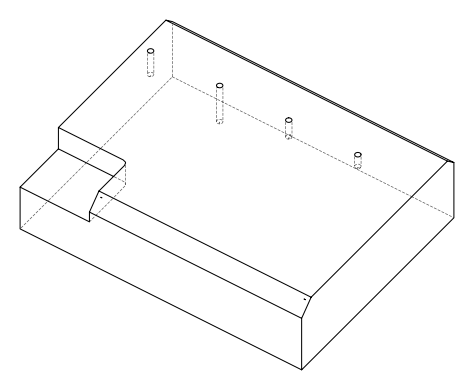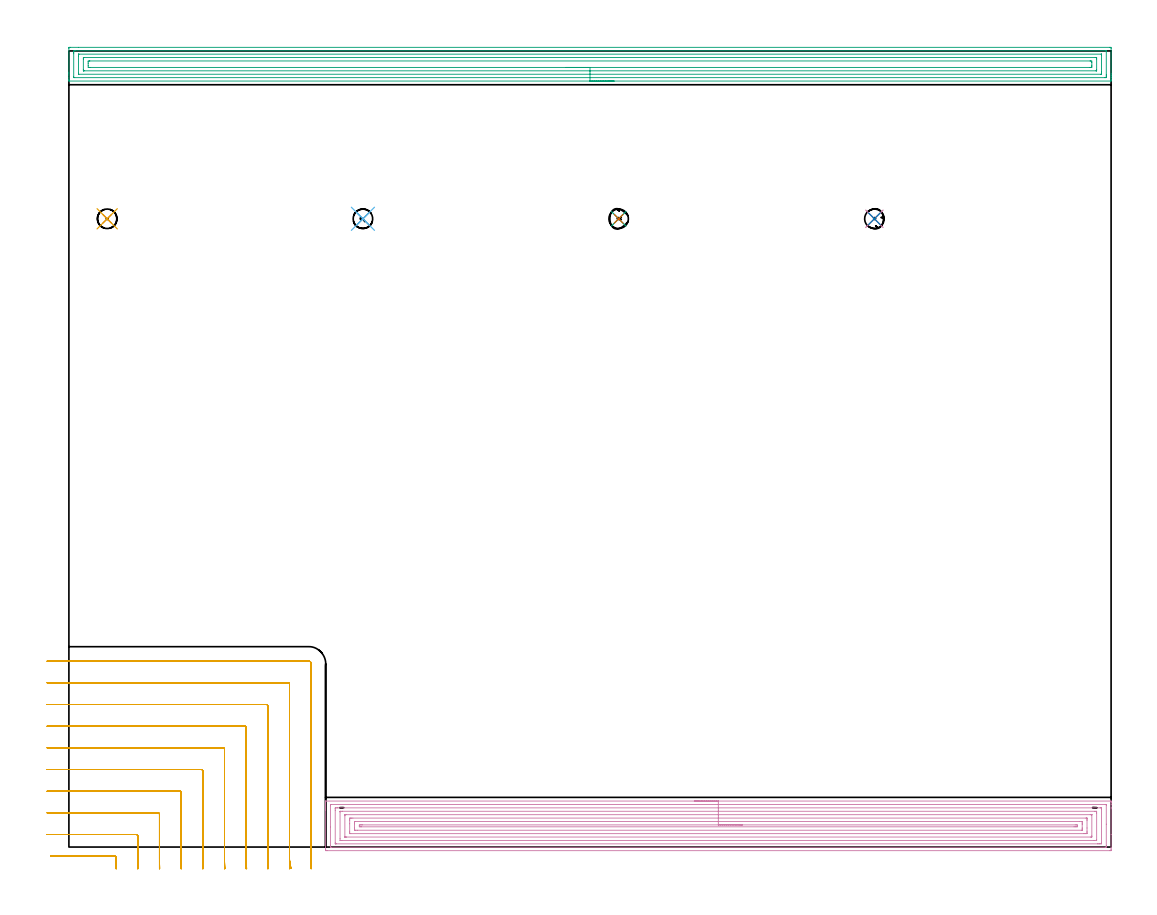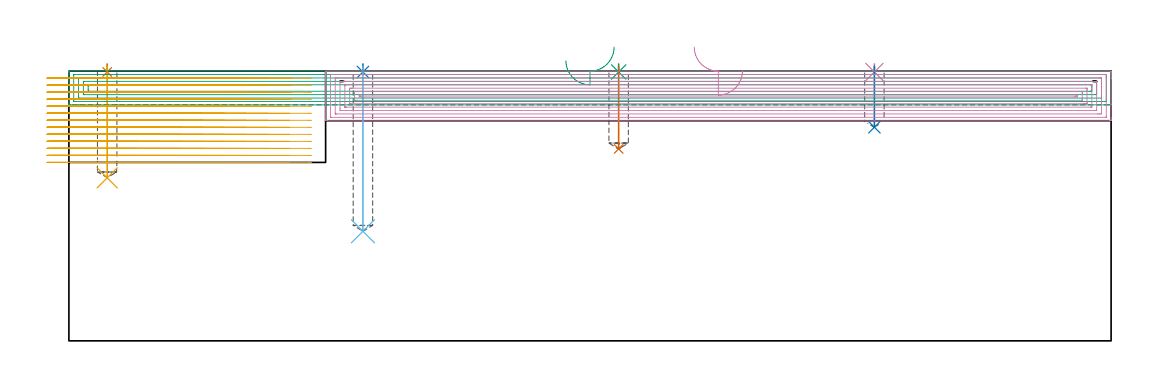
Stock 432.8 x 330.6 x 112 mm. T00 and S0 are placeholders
(PLAN: 11 operations, 3 tool changes, 72.7 min)
(1 SPOT_DRILL | STEP1POCKET | NXT0321_9005460120000 | 0.03 min | 1 mm3)
(2 SPOT_DRILL_1 | STEP1POCKET_1 | NXT0321_9005460120000 | 0.03 min | 0 mm3)
(3 SPOT_DRILL_2 | STEP1POCKET_2 | NXT0321_9005460120000 | 0.03 min | 0 mm3)
(4 SPOT_DRILL_3 | STEP1POCKET_3 | NXT0321_9005460120000 | 0.03 min | 0 mm3)
(5 DRILL_BLIND_HOLE_INTO_CENTER | STEP1POCKET | UGT0301_476 | 0.19 min | 2183 mm3)
(6 DRILL_BLIND_HOLE_INTO_CENTER_1 | STEP1POCKET_1 | UGT0301_476 | 0.28 min | 3315 mm3)
(7 DRILL_BLIND_HOLE_INTO_CENTER_2 | STEP1POCKET_2 | UGT0301_476 | 0.14 min | 1569 mm3)
(8 DRILL_BLIND_HOLE_INTO_CENTER_3 | STEP1POCKET_3 | UGT0301_476 | 0.1 min | 1107 mm3)
(9 AREA_MILL | FG_CHAMFER_SURFACE | UGT0205_001 | 17.62 min | 42399 mm3)
(10 AREA_MILL_1 | FG_CHAMFER_SURFACE_1 | UGT0205_001 | 21.13 min | 70905 mm3)
(11 MILL_CORNER_NOTCH_RECTANGULAR | CORNER_NOTCH_RECTANGULAR | NXT0201_011 | Follow Part, ap 3, ae 75% | 33.18 min | 334091 mm3)
(TOOL NXT0321_9005460120000 | NC Spot Drill, 142deg, 12mm, Carbide, Uncoated | D12 PA142 FL30 Z2)
(TOOL UGT0301_476 | Carbide Drill 8.1 mm | D8.1 PA118 FL75 Z2)
(TOOL UGT0205_001 | Chamfer Mill 20 x 3 x 45 deg. | D20 FL50 Z2)
(TOOL NXT0201_011 | ENDMILL 12mm [2P460-1200-NA 1630] | D12 FL38 Z6)
(OP 1 SPOT_DRILL)
G17 G21 G94 G90
T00 M6
G54
G17 G0 G90 X15.9 Y260.9 S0 M3
G43 Z122. H0
G94 G81 G98 Z111.651 F250. R115.
G80
M5
M2
(OP 2 SPOT_DRILL_1)
G17 G21 G94 G90
T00 M6
G54
G17 G0 G90 X122.1 Y260.9 S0 M3
G43 Z122. H0
G94 G81 G98 Z111.651 F250. R115.
G80
M5
M2
(OP 3 SPOT_DRILL_2)
G17 G21 G94 G90
T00 M6
G54
G17 G0 G90 X228.3 Y260.9 S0 M3
G43 Z122. H0
G94 G81 G98 Z111.651 F250. R115.
G80
M5
M2
(OP 4 SPOT_DRILL_3)
G17 G21 G94 G90
T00 M6
G54
G17 G0 G90 X334.5 Y260.9 S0 M3
G43 Z122. H0
G94 G81 G98 Z111.651 F250. R115.
G80
M5
M2
(OP 5 DRILL_BLIND_HOLE_INTO_CENTER)
G17 G21 G94 G90
T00 M6
G54
G17 G0 G90 X15.9 Y260.9 S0 M3
G43 Z122. H0
G94 G81 G98 Z67.7 F250. R114.
G80
M5
M2
(OP 6 DRILL_BLIND_HOLE_INTO_CENTER_1)
G17 G21 G94 G90
T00 M6
G54
G17 G0 G90 X122.1 Y260.9 S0 M3
G43 Z122. H0
G94 G81 G98 Z45.5 F250. R114.
G80
M5
M2
(OP 7 DRILL_BLIND_HOLE_INTO_CENTER_2)
G17 G21 G94 G90
T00 M6
G54
G17 G0 G90 X228.3 Y260.9 S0 M3
G43 Z122. H0
G94 G81 G98 Z79.7 F250. R114.
G80
M5
M2
(OP 8 DRILL_BLIND_HOLE_INTO_CENTER_3)
G17 G21 G94 G90
T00 M6
G54
G17 G0 G90 X334.5 Y260.9 S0 M3
G43 Z122. H0
G94 G81 G98 Z88.7 F250. R114.
G80
M5
M2
(OP 9 AREA_MILL)
G17 G21 G94 G90
T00 M6
G54
G17 G0 G90 X226.4 Y318.1 S1061 M3
G43 Z122. H0
G94 G1 X226.362 Z121.128 F250.
X226.248 Z120.263
X226.059 Z119.412
X225.797 Z118.58
X225.463 Z117.774
X225.06 Z117.
X224.592 Z116.264
X224.06 Z115.572
X223.471 Z114.929
X222.828 Z114.339
X222.136 Z113.808
X221.4 Z113.34
X220.626 Z112.937
X219.82 Z112.603
X218.988 Z112.341
X218.136 Z112.152
X217.272 Z112.038
X216.4 Z112.
X0.173
X0.01 Y318.102 Z111.988
X0.002 Y318.257 Z111.835
X0. Y318.419 Z111.681
Y318.708 Z111.392
Y319.389 Z110.705
Y320.609 Z109.488
Y321.147 Z108.948
Y321.756 Z108.339
Y331.689 Z98.408
X0.002 Y331.96 Z98.137
X0.01 Y332.092 Z98.006
X0.143 Y332.099 Z97.999
X0.62 Y332.1 Z98.
X3.988
X432.18 Y332.099 Z98.001
X432.594 Y332.096 Z98.002
X432.79 Y332.092 Z98.005
X432.8 Y331.689 Z98.408
Y321.147 Z108.948
Y320.609 Z109.488
Y320.268 Z109.828
Y319.73 Z110.366
Y319.389 Z110.705
Y318.708 Z111.392
Y318.419 Z111.681
X432.798 Y318.257 Z111.835
X432.79 Y318.102 Z111.988
X432.627 Y318.1 Z112.
X216.4
Y319.514 Z110.586
X2.407 Y319.515 Z110.585
X2.278 Y319.516 Z110.584
X2.048 Y319.521 Z110.579
X2.009 Y319.531 Z110.569
X2.005 Y319.561 Z110.539
X2.002 Y319.593 Z110.507
X2. Y319.79 Z110.311
Y329.454 Z100.646
X2.003 Y329.932 Z100.168
X2.009 Y330.323 Z99.777
X2.033 Y330.679 Z99.421
X2.407 Y330.684 Z99.416
X2.535 Y330.685 Z99.415
X430.393
X430.522 Y330.684 Z99.416
X430.752 Y330.679 Z99.421
X430.791 Y330.669 Z99.431
X430.795 Y330.639 Z99.461
X430.798 Y330.607 Z99.493
X430.8 Y330.411 Z99.689
Y320.746 Z109.354
X430.797 Y320.268 Z109.832
X430.791 Y319.877 Z110.223
X430.767 Y319.521 Z110.579
X430.393 Y319.516 Z110.584
X430.265 Y319.515 Z110.585
X216.4 Y319.514 Z110.586
Y320.928 Z109.172
X4.12 Y320.929 Z109.171
X4.061 Y320.931 Z109.169
X4.023 Y320.934 Z109.166
X4.01 Y320.936 Z109.164
X4.008 Y320.956 Z109.144
X4.003 Y321.147 Z108.953
X4. Y321.337 Z108.763
Y328.366 Z101.734
X4.002 Y329.053 Z101.047
X4.005 Y329.24 Z100.86
X4.01 Y329.265 Z100.835
X4.029 Y329.267 Z100.833
X4.083 Y329.269 Z100.831
X4.194 Y329.271 Z100.829
X428.68
X428.739 Y329.269 Z100.831
X428.777 Y329.266 Z100.834
X428.79 Y329.264 Z100.836
X428.792 Y329.244 Z100.856
X428.797 Y329.053 Z101.047
X428.8 Y328.863 Z101.237
Y321.834 Z108.266
X428.798 Y321.147 Z108.953
X428.795 Y320.961 Z109.139
X428.79 Y320.935 Z109.165
X428.771 Y320.933 Z109.167
X428.717 Y320.931 Z109.169
X428.606 Y320.929 Z109.171
X216.4 Y320.928 Z109.172
Y322.343 Z107.757
X6.552
X6.14 Y322.344 Z107.756
X6.06 Y322.345 Z107.755
X6.024 Y322.348 Z107.752
X6.01 Y322.351 Z107.749
X6.008 Y322.372 Z107.728
X6.004 Y322.474 Z107.626
X6. Y322.885 Z107.215
Y327.296 Z102.804
X6.006 Y327.726 Z102.374
X6.01 Y327.833 Z102.267
X6.014 Y327.851 Z102.249
X6.045 Y327.853 Z102.247
X6.114 Y327.855 Z102.245
X6.305 Y327.857 Z102.243
X426.248
X426.66 Y327.856 Z102.244
X426.74 Y327.855 Z102.245
X426.776 Y327.852 Z102.248
X426.79 Y327.849 Z102.251
X426.792 Y327.828 Z102.272
X426.796 Y327.726 Z102.374
X426.8 Y327.315 Z102.785
Y322.904 Z107.196
X426.794 Y322.474 Z107.626
X426.79 Y322.367 Z107.733
X426.786 Y322.349 Z107.751
X426.755 Y322.347 Z107.753
X426.686 Y322.345 Z107.755
X426.495 Y322.343 Z107.757
X216.4
Y323.757 Z106.343
X8.687
X8.662 Y323.758 Z106.342
X8.01 Y323.782 Z106.318
X8.001 Y324.432 Z105.668
X8. Y325.539 Z104.561
X8.003 Y326.187 Z103.913
X8.01 Y326.418 Z103.682
X8.637 Y326.442 Z103.658
X8.662 Y326.443 Z103.657
X424.113
X424.138 Y326.442 Z103.658
X424.79 Y326.418 Z103.682
X424.799 Y325.768 Z104.332
X424.8 Y324.661 Z105.439
X424.797 Y324.014 Z106.086
X424.79 Y323.782 Z106.318
X424.163 Y323.758 Z106.342
X424.138 Y323.757 Z106.343
X216.4
X215.528 Z106.381
X214.664 Z106.495
X213.812 Z106.684
X212.98 Z106.946
X212.174 Z107.28
X211.4 Z107.683
X210.664 Z108.152
X209.972 Z108.683
X209.329 Z109.272
X208.74 Z109.915
X208.208 Z110.607
X207.74 Z111.343
X207.337 Z112.117
X207.003 Z112.923
X206.741 Z113.755
X206.552 Z114.607
X206.438 Z115.472
X206.4 Z116.343
G0 Z122.
M5
M2
(OP 10 AREA_MILL_1)
G17 G21 G94 G90
T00 M6
G54
G17 G0 G90 X259.7 Y19.1 S1061 M3
G43 Z122. H0
G94 G1 X259.738 Z121.128 F250.
X259.852 Z120.263
X260.041 Z119.412
X260.303 Z118.58
X260.637 Z117.774
X261.04 Z117.
X261.508 Z116.264
X262.04 Z115.572
X262.629 Z114.929
X263.272 Z114.339
X263.964 Z113.808
X264.7 Z113.34
X265.474 Z112.937
X266.28 Z112.603
X267.112 Z112.341
X267.964 Z112.152
X268.828 Z112.038
X269.7 Z112.
X432.636
X432.79 Y19.097 Z111.988
X432.793 Y19.067 Z111.959
X432.8 Y18.706 Z111.605
Y18.327 Z111.227
Y17.676 Z110.571
Y16.462 Z109.359
Y15.9 Z108.795
Y5.25 Z98.147
Y-0.357 Z92.541
X432.796 Y-0.963 Z91.934
X432.792 Y-1.492 Z91.406
X432.724 Y-1.494 Z91.403
X432.19 Y-1.5 Z91.4
X107.21
X106.854 Y-1.496 Z91.402
X106.61 Y-1.492 Z91.406
X106.6 Y-1.244 Z91.653
Y15.294 Z108.189
Y15.9 Z108.795
Y16.462 Z109.359
Y16.788 Z109.684
Y17.35 Z110.246
Y17.676 Z110.571
Y18.327 Z111.227
Y18.706 Z111.605
X106.607 Y19.067 Z111.959
X106.61 Y19.097 Z111.988
X106.764 Y19.1 Z112.
X269.7
Y17.686 Z110.586
X430.404 Y17.685 Z110.585
X430.79 Y17.676 Z110.576
X430.799 Y17.283 Z110.183
X430.8 Y9.491 Z102.391
X430.799 Y0.42 Z93.32
X430.79 Y-0.076 Z92.824
X430.414 Y-0.086 Z92.814
X430.404
X108.996
X108.61 Y-0.076 Z92.824
X108.601 Y0.317 Z93.217
X108.6 Y8.306 Z101.206
X108.601 Y17.18 Z110.08
X108.61 Y17.676 Z110.576
X108.986 Y17.686 Z110.586
X108.996
X269.7
Y16.271 Z109.171
X428.245
X428.618 Y16.269 Z109.169
X428.742 Y16.267 Z109.167
X428.779 Y16.265 Z109.165
X428.79 Y16.2 Z109.1
X428.795 Y16.081 Z108.981
X428.799 Y15.9 Z108.8
Y1.7 Z94.6
X428.798 Y1.521 Z94.421
X428.79 Y1.345 Z94.245
X428.618 Y1.336 Z94.236
X428.097 Y1.33 Z94.23
X427.726 Y1.329 Z94.229
X427.206 Y1.328 Z94.228
X111.155 Y1.329 Z94.229
X110.782 Y1.331 Z94.231
X110.658 Y1.333 Z94.233
X110.621 Y1.335 Z94.235
X110.61 Y1.399 Z94.299
X110.605 Y1.519 Z94.419
X110.601 Y1.7 Z94.6
X110.6 Y15.193 Z108.093
X110.602 Y15.9 Z108.8
X110.605 Y16.081 Z108.981
X110.61 Y16.2 Z109.1
X110.621 Y16.265 Z109.165
X110.658 Y16.267 Z109.167
X110.782 Y16.269 Z109.169
X111.301 Y16.271 Z109.171
X111.674
X269.7
Y14.857 Z107.757
X426.097
X426.714 Y14.852 Z107.752
X426.78 Y14.85 Z107.75
X426.79 Y14.766 Z107.666
X426.8 Y14.125 Z107.025
X426.799 Y3.047 Z95.947
X426.797 Y2.834 Z95.734
X426.794 Y2.781 Z95.681
X426.791 Y2.757 Z95.657
X426.778 Y2.75 Z95.65
X426.672 Y2.747 Z95.647
X425.94 Y2.743 Z95.643
X425.783
X113.303
X112.686 Y2.748 Z95.648
X112.62 Y2.75 Z95.65
X112.61 Y2.834 Z95.734
X112.6 Y3.475 Z96.375
X112.601 Y14.553 Z107.453
X112.603 Y14.766 Z107.666
X112.606 Y14.819 Z107.719
X112.609 Y14.843 Z107.743
X112.622 Y14.85 Z107.75
X112.728 Y14.853 Z107.753
X113.46 Y14.857 Z107.757
X113.617
X269.7
Y13.443 Z106.343
X424.154
X424.361 Y13.442 Z106.342
X424.773 Y13.438 Z106.338
X424.792 Y13.436 Z106.336
X424.795 Y13.433 Z106.333
X424.798 Y13.417 Z106.317
X424.799 Y13.386 Z106.286
X424.8 Y13.329 Z106.229
X424.799 Y4.609 Z97.509
X424.797 Y4.362 Z97.262
X424.792 Y4.202 Z97.102
X424.79 Y4.168 Z97.068
X424.705 Y4.164 Z97.064
X424.567 Y4.16 Z97.06
X424.36 Y4.157 Z97.057
X115.246
X115.039 Y4.158 Z97.058
X114.627 Y4.162 Z97.062
X114.608 Y4.164 Z97.064
X114.605 Y4.167 Z97.067
X114.602 Y4.183 Z97.083
X114.6 Y4.362 Z97.262
X114.601 Y12.991 Z105.891
X114.603 Y13.238 Z106.138
X114.608 Y13.398 Z106.298
X114.61 Y13.432 Z106.332
X114.696 Y13.436 Z106.336
X114.833 Y13.44 Z106.34
X115.04 Y13.442 Z106.342
X269.7 Y13.443 Z106.343
Y12.029 Z104.929
X422.369 Y12.028 Z104.928
X422.694 Y12.027 Z104.927
X422.755 Y12.025 Z104.925
X422.782 Y12.022 Z104.922
X422.79 Y12.012 Z104.912
X422.796 Y11.925 Z104.825
X422.799 Y11.463 Z104.363
X422.8 Y11.034 Z103.934
Y7.912 Z100.812
Y6.596 Z99.496
X422.798 Y6.137 Z99.037
X422.794 Y5.715 Z98.615
X422.786 Y5.578 Z98.478
X422.653 Y5.576 Z98.476
X422.369 Y5.573 Z98.473
X422.045 Y5.571 Z98.471
X421.476
X117.031 Y5.572 Z98.472
X116.706 Y5.573 Z98.473
X116.645 Y5.575 Z98.475
X116.618 Y5.578 Z98.478
X116.61 Y5.588 Z98.488
X116.604 Y5.675 Z98.575
X116.601 Y6.137 Z99.037
X116.6 Y6.566 Z99.466
Y9.688 Z102.588
Y11.003 Z103.903
X116.602 Y11.463 Z104.363
X116.606 Y11.885 Z104.785
X116.614 Y12.022 Z104.922
X116.747 Y12.024 Z104.924
X117.031 Y12.027 Z104.927
X117.355 Y12.028 Z104.928
X117.924 Y12.029 Z104.929
X269.7
Y10.615 Z103.515
X419.69
X420.547 Y10.611 Z103.511
X420.583 Y10.608 Z103.508
X420.79 Y10.575 Z103.475
X420.796 Y10.364 Z103.264
X420.799 Y9.688 Z102.588
X420.8 Y9.472 Z102.372
Y7.912 Z100.812
Y7.697 Z100.597
X420.794 Y7.025 Z99.925
X420.791 Y7. Z99.9
X420.788 Y6.992 Z99.892
X420.742 Y6.989 Z99.889
X420.663 Y6.986 Z99.886
X119.71 Y6.985 Z99.885
X118.853 Y6.989 Z99.889
X118.817 Y6.992 Z99.892
X118.61 Y7.025 Z99.925
X118.604 Y7.236 Z100.136
X118.601 Y7.912 Z100.812
X118.6 Y8.128 Z101.028
Y9.688 Z102.588
Y9.903 Z102.803
X118.606 Y10.575 Z103.475
X118.609 Y10.6 Z103.5
X118.612 Y10.608 Z103.508
X118.658 Y10.611 Z103.511
X118.737 Y10.614 Z103.514
X269.7 Y10.615 Z103.515
Y9.2 Z102.1
X417.905
X418.397 Y9.198 Z102.098
X418.798 Y9.193 Z102.093
X418.8 Y8.8 Z101.7
X418.798 Y8.407 Z101.307
X418.306 Y8.401 Z101.301
X417.905 Y8.4 Z101.3
X417.415
X121.495
X121.003 Y8.402 Z101.302
X120.602 Y8.407 Z101.307
X120.6 Y8.8 Z101.7
X120.602 Y9.193 Z102.093
X121.094 Y9.198 Z102.098
X121.495 Y9.2 Z102.1
X121.985
X269.7
X270.572 Z102.138
X271.436 Z102.252
X272.288 Z102.441
X273.12 Z102.703
X273.926 Z103.037
X274.7 Z103.44
X275.436 Z103.909
X276.128 Z104.44
X276.771 Z105.029
X277.36 Z105.672
X277.892 Z106.365
X278.36 Z107.1
X278.763 Z107.874
X279.097 Z108.68
X279.359 Z109.512
X279.548 Z110.364
X279.662 Z111.229
X279.7 Z112.1
G0 Z122.
M5
M2
(OP 11 MILL_CORNER_NOTCH_RECTANGULAR)
G17 G21 G94 G90
T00 M6
G54
G17 G0 G90 X19.671 Y-8.999 S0 M3
G43 Z122. H1
Z109.085
G94 G1 X19.614 Y-6. F250.
G2 X19.6 Y-4.472 R81. F500.
G1 Y-4.394
G3 X19.006 Y-3.8 R0.6
G1 X-4.643
X-7.643 F250.
G0 Z122.
X28.68 Y-8.999
Z109.085
G1 X28.616 Y-6.
G2 X28.6 Y-4.472 R72. F500.
G1 Y4.606
G3 X28.006 Y5.2 R0.6
G1 X-6.
X-9. F250.
G0 Z122.
X37.691 Y-8.999
Z109.085
G1 X37.619 Y-6.
G2 X37.6 Y-4.472 R63. F500.
G1 Y13.605
G3 X37.005 Y14.2 R0.6
G1 X-6.
X-9. F250.
G0 Z122.
X46.706 Y-8.999
Z109.085
G1 X46.622 Y-6.
G2 X46.6 Y-4.472 R54. F500.
G1 Y22.605
G3 X46.005 Y23.2 R0.6
G1 X-6.
X-9. F250.
G0 Z122.
X55.728 Y-8.998
Z109.085
G1 X55.626 Y-6.
G2 X55.6 Y-4.472 R45. F500.
G1 Y31.605
G3 X55.005 Y32.2 R0.6
G1 X-6.
X-9. F250.
G0 Z122.
X64.76 Y-8.997
Z109.085
G1 X64.632 Y-6.
G2 X64.6 Y-4.472 R36. F500.
G1 Y40.604
G3 X64.004 Y41.2 R0.6
G1 X-6.
X-9. F250.
G0 Z122.
X73.813 Y-8.995
Z109.085
G1 X73.643 Y-6.
G2 X73.6 Y-4.472 R27. F500.
G1 Y49.604
G3 X73.004 Y50.2 R0.6
G1 X-6.
X-9. F250.
G0 Z122.
X82.92 Y-8.989
Z109.085
G1 X82.665 Y-6.
G2 X82.6 Y-4.472 R18. F500.
G1 Y58.604
G3 X82.004 Y59.2 R0.6
G1 X-6.
X-9. F250.
G0 Z122.
X92.24 Y-8.956
Z109.085
G1 X91.731 Y-6.
G2 X91.6 Y-4.472 R9. F500.
G1 Y67.604
G3 X91.004 Y68.2 R0.6
G1 X-6.
X-9. F250.
G0 Z122.
X100.6 Y-7.472
Z109.085
G1 Y-4.472
Y76.2 F500.
G3 X99.6 Y77.2 R1.
G1 X-6.
X-9. F250.
G0 Z122.
X19.671 Y-8.999
Z106.169
G1 X19.614 Y-6.
G2 X19.6 Y-4.472 R81. F500.
G1 Y-4.394
G3 X19.006 Y-3.8 R0.6
G1 X-4.643
X-7.643 F250.
G0 Z122.
X28.68 Y-8.999
Z106.169
G1 X28.616 Y-6.
G2 X28.6 Y-4.472 R72. F500.
G1 Y4.606
G3 X28.006 Y5.2 R0.6
G1 X-6.
X-9. F250.
G0 Z122.
X37.691 Y-8.999
Z106.169
G1 X37.619 Y-6.
G2 X37.6 Y-4.472 R63. F500.
G1 Y13.605
G3 X37.005 Y14.2 R0.6
G1 X-6.
X-9. F250.
G0 Z122.
X46.706 Y-8.999
Z106.169
G1 X46.622 Y-6.
G2 X46.6 Y-4.472 R54. F500.
G1 Y22.605
G3 X46.005 Y23.2 R0.6
G1 X-6.
X-9. F250.
G0 Z122.
X55.728 Y-8.998
Z106.169
G1 X55.626 Y-6.
G2 X55.6 Y-4.472 R45. F500.
G1 Y31.605
G3 X55.005 Y32.2 R0.6
G1 X-6.
X-9. F250.
G0 Z122.
X64.76 Y-8.997
Z106.169
G1 X64.632 Y-6.
G2 X64.6 Y-4.472 R36. F500.
G1 Y40.604
G3 X64.004 Y41.2 R0.6
G1 X-6.
X-9. F250.
G0 Z122.
X73.813 Y-8.995
Z106.169
G1 X73.643 Y-6.
G2 X73.6 Y-4.472 R27. F500.
G1 Y49.604
G3 X73.004 Y50.2 R0.6
G1 X-6.
X-9. F250.
G0 Z122.
X82.92 Y-8.989
Z106.169
G1 X82.665 Y-6.
G2 X82.6 Y-4.472 R18. F500.
G1 Y58.604
G3 X82.004 Y59.2 R0.6
G1 X-6.
X-9. F250.
G0 Z122.
X92.24 Y-8.956
Z106.169
G1 X91.731 Y-6.
G2 X91.6 Y-4.472 R9. F500.
G1 Y67.604
G3 X91.004 Y68.2 R0.6
G1 X-6.
X-9. F250.
G0 Z122.
X100.6 Y-7.472
Z106.169
G1 Y-4.472
Y76.2 F500.
G3 X99.6 Y77.2 R1.
G1 X-6.
X-9. F250.
G0 Z122.
X19.671 Y-8.999
Z103.254
G1 X19.614 Y-6.
G2 X19.6 Y-4.472 R81. F500.
G1 Y-4.394
G3 X19.006 Y-3.8 R0.6
G1 X-4.643
X-7.643 F250.
G0 Z122.
X28.68 Y-8.999
Z103.254
G1 X28.616 Y-6.
G2 X28.6 Y-4.472 R72. F500.
G1 Y4.606
G3 X28.006 Y5.2 R0.6
G1 X-6.
X-9. F250.
G0 Z122.
X37.691 Y-8.999
Z103.254
G1 X37.619 Y-6.
G2 X37.6 Y-4.472 R63. F500.
G1 Y13.605
G3 X37.005 Y14.2 R0.6
G1 X-6.
X-9. F250.
G0 Z122.
X46.706 Y-8.999
Z103.254
G1 X46.622 Y-6.
G2 X46.6 Y-4.472 R54. F500.
G1 Y22.605
G3 X46.005 Y23.2 R0.6
G1 X-6.
X-9. F250.
G0 Z122.
X55.728 Y-8.998
Z103.254
G1 X55.626 Y-6.
G2 X55.6 Y-4.472 R45. F500.
G1 Y31.605
G3 X55.005 Y32.2 R0.6
G1 X-6.
X-9. F250.
G0 Z122.
X64.76 Y-8.997
Z103.254
G1 X64.632 Y-6.
G2 X64.6 Y-4.472 R36. F500.
G1 Y40.604
G3 X64.004 Y41.2 R0.6
G1 X-6.
X-9. F250.
G0 Z122.
X73.813 Y-8.995
Z103.254
G1 X73.643 Y-6.
G2 X73.6 Y-4.472 R27. F500.
G1 Y49.604
G3 X73.004 Y50.2 R0.6
G1 X-6.
X-9. F250.
G0 Z122.
X82.92 Y-8.989
Z103.254
G1 X82.665 Y-6.
G2 X82.6 Y-4.472 R18. F500.
G1 Y58.604
G3 X82.004 Y59.2 R0.6
G1 X-6.
X-9. F250.
G0 Z122.
X92.24 Y-8.956
Z103.254
G1 X91.731 Y-6.
G2 X91.6 Y-4.472 R9. F500.
G1 Y67.604
G3 X91.004 Y68.2 R0.6
G1 X-6.
X-9. F250.
G0 Z122.
X100.6 Y-7.472
Z103.254
G1 Y-4.472
Y76.2 F500.
G3 X99.6 Y77.2 R1.
G1 X-6.
X-9. F250.
G0 Z122.
X19.669 Y-8.999
Z100.338
G1 X19.614 Y-6.
G2 X19.6 Y-4.509 R81. F500.
G1 Y-4.394
G3 X19.006 Y-3.8 R0.6
G1 X-4.643
X-7.643 F250.
G0 Z122.
X28.678 Y-8.999
Z100.338
G1 X28.615 Y-6.
G2 X28.6 Y-4.509 R72. F500.
G1 Y4.606
G3 X28.006 Y5.2 R0.6
G1 X-6.
X-9. F250.
G0 Z122.
X37.689 Y-8.999
Z100.338
G1 X37.618 Y-6.
G2 X37.6 Y-4.509 R63. F500.
G1 Y13.605
G3 X37.005 Y14.2 R0.6
G1 X-6.
X-9. F250.
G0 Z122.
X46.703 Y-8.999
Z100.338
G1 X46.621 Y-6.
G2 X46.6 Y-4.509 R54. F500.
G1 Y22.605
G3 X46.005 Y23.2 R0.6
G1 X-6.
X-9. F250.
G0 Z122.
X55.724 Y-8.998
Z100.338
G1 X55.625 Y-6.
G2 X55.6 Y-4.509 R45. F500.
G1 Y31.605
G3 X55.005 Y32.2 R0.6
G1 X-6.
X-9. F250.
G0 Z122.
X64.755 Y-8.997
Z100.338
G1 X64.631 Y-6.
G2 X64.6 Y-4.509 R36. F500.
G1 Y40.604
G3 X64.004 Y41.2 R0.6
G1 X-6.
X-9. F250.
G0 Z122.
X73.807 Y-8.995
Z100.338
G1 X73.641 Y-6.
G2 X73.6 Y-4.509 R27. F500.
G1 Y49.604
G3 X73.004 Y50.2 R0.6
G1 X-6.
X-9. F250.
G0 Z122.
X82.91 Y-8.99
Z100.338
G1 X82.662 Y-6.
G2 X82.6 Y-4.509 R18. F500.
G1 Y58.604
G3 X82.004 Y59.2 R0.6
G1 X-6.
X-9. F250.
G0 Z122.
X92.221 Y-8.959
Z100.338
G1 X91.724 Y-6.
G2 X91.6 Y-4.509 R9. F500.
G1 Y67.604
G3 X91.004 Y68.2 R0.6
G1 X-6.
X-9. F250.
G0 Z122.
X100.6 Y-7.509
Z100.338
G1 Y-4.509
Y76.2 F500.
G3 X99.6 Y77.2 R1.
G1 X-6.
X-9. F250.
G0 Z122.
X19.606 Y-9.
Z97.423
G1 X19.6 Y-6.
Y-5.839 F500.
Y-4.394
G3 X19.006 Y-3.8 R0.6
G1 X-4.643
X-7.643 F250.
G0 Z122.
X28.607 Y-9.
Z97.423
G1 X28.6 Y-6.
Y-5.839 F500.
Y4.606
G3 X28.006 Y5.2 R0.6
G1 X-6.
X-9. F250.
G0 Z122.
X37.608 Y-9.
Z97.423
G1 X37.6 Y-6.
Y-5.839 F500.
Y13.605
G3 X37.005 Y14.2 R0.6
G1 X-6.
X-9. F250.
G0 Z122.
X46.609 Y-9.
Z97.423
G1 X46.6 Y-6.
Y-5.839 F500.
Y22.605
G3 X46.005 Y23.2 R0.6
G1 X-6.
X-9. F250.
G0 Z122.
X55.611 Y-9.
Z97.423
G1 X55.6 Y-6.
Y-5.839 F500.
Y31.605
G3 X55.005 Y32.2 R0.6
G1 X-6.
X-9. F250.
G0 Z122.
X64.614 Y-9.
Z97.423
G1 X64.6 Y-6.
Y-5.839 F500.
Y40.604
G3 X64.004 Y41.2 R0.6
G1 X-6.
X-9. F250.
G0 Z122.
X73.618 Y-9.
Z97.423
G1 X73.6 Y-6.
Y-5.839 F500.
Y49.604
G3 X73.004 Y50.2 R0.6
G1 X-6.
X-9. F250.
G0 Z122.
X82.628 Y-9.
Z97.423
G1 X82.601 Y-6.
X82.6 Y-5.839 F500.
Y58.604
G3 X82.004 Y59.2 R0.6
G1 X-6.
X-9. F250.
G0 Z122.
X91.655 Y-9.
Z97.423
G1 X91.601 Y-6.
X91.6 Y-5.839 F500.
Y67.604
G3 X91.004 Y68.2 R0.6
G1 X-6.
X-9. F250.
G0 Z122.
X100.6 Y-8.839
Z97.423
G1 Y-5.839
Y76.2 F500.
G3 X99.6 Y77.2 R1.
G1 X-6.
X-9. F250.
G0 Z122.
X19.6 Y-9.
Z94.508
G1 Y-6.
Y-4.394 F500.
G3 X19.006 Y-3.8 R0.6
G1 X-4.643
X-7.643 F250.
G0 Z122.
X28.6 Y-9.
Z94.508
G1 Y-6.
Y4.606 F500.
G3 X28.006 Y5.2 R0.6
G1 X-6.
X-9. F250.
G0 Z122.
X37.6 Y-9.
Z94.508
G1 Y-6.
Y13.605 F500.
G3 X37.005 Y14.2 R0.6
G1 X-6.
X-9. F250.
G0 Z122.
X46.6 Y-9.
Z94.508
G1 Y-6.
Y22.605 F500.
G3 X46.005 Y23.2 R0.6
G1 X-6.
X-9. F250.
G0 Z122.
X55.6 Y-9.
Z94.508
G1 Y-6.
Y31.605 F500.
G3 X55.005 Y32.2 R0.6
G1 X-6.
X-9. F250.
G0 Z122.
X64.6 Y-9.
Z94.508
G1 Y-6.
Y40.604 F500.
G3 X64.004 Y41.2 R0.6
G1 X-6.
X-9. F250.
G0 Z122.
X73.6 Y-9.
Z94.508
G1 Y-6.
Y49.604 F500.
G3 X73.004 Y50.2 R0.6
G1 X-6.
X-9. F250.
G0 Z122.
X82.6 Y-9.
Z94.508
G1 Y-6.
Y58.604 F500.
G3 X82.004 Y59.2 R0.6
G1 X-6.
X-9. F250.
G0 Z122.
X91.6 Y-9.
Z94.508
G1 Y-6.
Y67.604 F500.
G3 X91.004 Y68.2 R0.6
G1 X-6.
X-9. F250.
G0 Z122.
X100.6 Y-9.
Z94.508
G1 Y-6.
Y76.2 F500.
G3 X99.6 Y77.2 R1.
G1 X-6.
X-9. F250.
G0 Z122.
X19.6 Y-9.
Z91.592
G1 Y-6.
Y-4.394 F500.
G3 X19.006 Y-3.8 R0.6
G1 X-4.643
X-7.643 F250.
G0 Z122.
X28.6 Y-9.
Z91.592
G1 Y-6.
Y4.606 F500.
G3 X28.006 Y5.2 R0.6
G1 X-6.
X-9. F250.
G0 Z122.
X37.6 Y-9.
Z91.592
G1 Y-6.
Y13.605 F500.
G3 X37.005 Y14.2 R0.6
G1 X-6.
X-9. F250.
G0 Z122.
X46.6 Y-9.
Z91.592
G1 Y-6.
Y22.605 F500.
G3 X46.005 Y23.2 R0.6
G1 X-6.
X-9. F250.
G0 Z122.
X55.6 Y-9.
Z91.592
G1 Y-6.
Y31.605 F500.
G3 X55.005 Y32.2 R0.6
G1 X-6.
X-9. F250.
G0 Z122.
X64.6 Y-9.
Z91.592
G1 Y-6.
Y40.604 F500.
G3 X64.004 Y41.2 R0.6
G1 X-6.
X-9. F250.
G0 Z122.
X73.6 Y-9.
Z91.592
G1 Y-6.
Y49.604 F500.
G3 X73.004 Y50.2 R0.6
G1 X-6.
X-9. F250.
G0 Z122.
X82.6 Y-9.
Z91.592
G1 Y-6.
Y58.604 F500.
G3 X82.004 Y59.2 R0.6
G1 X-6.
X-9. F250.
G0 Z122.
X91.6 Y-9.
Z91.592
G1 Y-6.
Y67.604 F500.
G3 X91.004 Y68.2 R0.6
G1 X-6.
X-9. F250.
G0 Z122.
X100.6 Y-9.
Z91.592
G1 Y-6.
Y76.2 F500.
G3 X99.6 Y77.2 R1.
G1 X-6.
X-9. F250.
G0 Z122.
X19.6 Y-9.
Z88.677
G1 Y-6.
Y-4.394 F500.
G3 X19.006 Y-3.8 R0.6
G1 X-4.643
X-7.643 F250.
G0 Z122.
X28.6 Y-9.
Z88.677
G1 Y-6.
Y4.606 F500.
G3 X28.006 Y5.2 R0.6
G1 X-6.
X-9. F250.
G0 Z122.
X37.6 Y-9.
Z88.677
G1 Y-6.
Y13.605 F500.
G3 X37.005 Y14.2 R0.6
G1 X-6.
X-9. F250.
G0 Z122.
X46.6 Y-9.
Z88.677
G1 Y-6.
Y22.605 F500.
G3 X46.005 Y23.2 R0.6
G1 X-6.
X-9. F250.
G0 Z122.
X55.6 Y-9.
Z88.677
G1 Y-6.
Y31.605 F500.
G3 X55.005 Y32.2 R0.6
G1 X-6.
X-9. F250.
G0 Z122.
X64.6 Y-9.
Z88.677
G1 Y-6.
Y40.604 F500.
G3 X64.004 Y41.2 R0.6
G1 X-6.
X-9. F250.
G0 Z122.
X73.6 Y-9.
Z88.677
G1 Y-6.
Y49.604 F500.
G3 X73.004 Y50.2 R0.6
G1 X-6.
X-9. F250.
G0 Z122.
X82.6 Y-9.
Z88.677
G1 Y-6.
Y58.604 F500.
G3 X82.004 Y59.2 R0.6
G1 X-6.
X-9. F250.
G0 Z122.
X91.6 Y-9.
Z88.677
G1 Y-6.
Y67.604 F500.
G3 X91.004 Y68.2 R0.6
G1 X-6.
X-9. F250.
G0 Z122.
X100.6 Y-9.
Z88.677
G1 Y-6.
Y76.2 F500.
G3 X99.6 Y77.2 R1.
G1 X-6.
X-9. F250.
G0 Z122.
X19.6 Y-9.
Z85.762
G1 Y-6.
Y-4.394 F500.
G3 X19.006 Y-3.8 R0.6
G1 X-4.643
X-7.643 F250.
G0 Z122.
X28.6 Y-9.
Z85.762
G1 Y-6.
Y4.606 F500.
G3 X28.006 Y5.2 R0.6
G1 X-6.
X-9. F250.
G0 Z122.
X37.6 Y-9.
Z85.762
G1 Y-6.
Y13.605 F500.
G3 X37.005 Y14.2 R0.6
G1 X-6.
X-9. F250.
G0 Z122.
X46.6 Y-9.
Z85.762
G1 Y-6.
Y22.605 F500.
G3 X46.005 Y23.2 R0.6
G1 X-6.
X-9. F250.
G0 Z122.
X55.6 Y-9.
Z85.762
G1 Y-6.
Y31.605 F500.
G3 X55.005 Y32.2 R0.6
G1 X-6.
X-9. F250.
G0 Z122.
X64.6 Y-9.
Z85.762
G1 Y-6.
Y40.604 F500.
G3 X64.004 Y41.2 R0.6
G1 X-6.
X-9. F250.
G0 Z122.
X73.6 Y-9.
Z85.762
G1 Y-6.
Y49.604 F500.
G3 X73.004 Y50.2 R0.6
G1 X-6.
X-9. F250.
G0 Z122.
X82.6 Y-9.
Z85.762
G1 Y-6.
Y58.604 F500.
G3 X82.004 Y59.2 R0.6
G1 X-6.
X-9. F250.
G0 Z122.
X91.6 Y-9.
Z85.762
G1 Y-6.
Y67.604 F500.
G3 X91.004 Y68.2 R0.6
G1 X-6.
X-9. F250.
G0 Z122.
X100.6 Y-9.
Z85.762
G1 Y-6.
Y76.2 F500.
G3 X99.6 Y77.2 R1.
G1 X-6.
X-9. F250.
G0 Z122.
X19.6 Y-9.
Z82.846
G1 Y-6.
Y-4.394 F500.
G3 X19.006 Y-3.8 R0.6
G1 X-4.643
X-7.643 F250.
G0 Z122.
X28.6 Y-9.
Z82.846
G1 Y-6.
Y4.606 F500.
G3 X28.006 Y5.2 R0.6
G1 X-6.
X-9. F250.
G0 Z122.
X37.6 Y-9.
Z82.846
G1 Y-6.
Y13.605 F500.
G3 X37.005 Y14.2 R0.6
G1 X-6.
X-9. F250.
G0 Z122.
X46.6 Y-9.
Z82.846
G1 Y-6.
Y22.605 F500.
G3 X46.005 Y23.2 R0.6
G1 X-6.
X-9. F250.
G0 Z122.
X55.6 Y-9.
Z82.846
G1 Y-6.
Y31.605 F500.
G3 X55.005 Y32.2 R0.6
G1 X-6.
X-9. F250.
G0 Z122.
X64.6 Y-9.
Z82.846
G1 Y-6.
Y40.604 F500.
G3 X64.004 Y41.2 R0.6
G1 X-6.
X-9. F250.
G0 Z122.
X73.6 Y-9.
Z82.846
G1 Y-6.
Y49.604 F500.
G3 X73.004 Y50.2 R0.6
G1 X-6.
X-9. F250.
G0 Z122.
X82.6 Y-9.
Z82.846
G1 Y-6.
Y58.604 F500.
G3 X82.004 Y59.2 R0.6
G1 X-6.
X-9. F250.
G0 Z122.
X91.6 Y-9.
Z82.846
G1 Y-6.
Y67.604 F500.
G3 X91.004 Y68.2 R0.6
G1 X-6.
X-9. F250.
G0 Z122.
X100.6 Y-9.
Z82.846
G1 Y-6.
Y76.2 F500.
G3 X99.6 Y77.2 R1.
G1 X-6.
X-9. F250.
G0 Z122.
X19.6 Y-9.
Z79.931
G1 Y-6.
Y-4.394 F500.
G3 X19.006 Y-3.8 R0.6
G1 X-4.643
X-7.643 F250.
G0 Z122.
X28.6 Y-9.
Z79.931
G1 Y-6.
Y4.606 F500.
G3 X28.006 Y5.2 R0.6
G1 X-6.
X-9. F250.
G0 Z122.
X37.6 Y-9.
Z79.931
G1 Y-6.
Y13.605 F500.
G3 X37.005 Y14.2 R0.6
G1 X-6.
X-9. F250.
G0 Z122.
X46.6 Y-9.
Z79.931
G1 Y-6.
Y22.605 F500.
G3 X46.005 Y23.2 R0.6
G1 X-6.
X-9. F250.
G0 Z122.
X55.6 Y-9.
Z79.931
G1 Y-6.
Y31.605 F500.
G3 X55.005 Y32.2 R0.6
G1 X-6.
X-9. F250.
G0 Z122.
X64.6 Y-9.
Z79.931
G1 Y-6.
Y40.604 F500.
G3 X64.004 Y41.2 R0.6
G1 X-6.
X-9. F250.
G0 Z122.
X73.6 Y-9.
Z79.931
G1 Y-6.
Y49.604 F500.
G3 X73.004 Y50.2 R0.6
G1 X-6.
X-9. F250.
G0 Z122.
X82.6 Y-9.
Z79.931
G1 Y-6.
Y58.604 F500.
G3 X82.004 Y59.2 R0.6
G1 X-6.
X-9. F250.
G0 Z122.
X91.6 Y-9.
Z79.931
G1 Y-6.
Y67.604 F500.
G3 X91.004 Y68.2 R0.6
G1 X-6.
X-9. F250.
G0 Z122.
X100.6 Y-9.
Z79.931
G1 Y-6.
Y76.2 F500.
G3 X99.6 Y77.2 R1.
G1 X-6.
X-9. F250.
G0 Z122.
X19.6 Y-9.
Z77.015
G1 Y-6.
Y-4.394 F500.
G3 X19.006 Y-3.8 R0.6
G1 X-4.643
X-7.643 F250.
G0 Z122.
X28.6 Y-9.
Z77.015
G1 Y-6.
Y4.606 F500.
G3 X28.006 Y5.2 R0.6
G1 X-6.
X-9. F250.
G0 Z122.
X37.6 Y-9.
Z77.015
G1 Y-6.
Y13.605 F500.
G3 X37.005 Y14.2 R0.6
G1 X-6.
X-9. F250.
G0 Z122.
X46.6 Y-9.
Z77.015
G1 Y-6.
Y22.605 F500.
G3 X46.005 Y23.2 R0.6
G1 X-6.
X-9. F250.
G0 Z122.
X55.6 Y-9.
Z77.015
G1 Y-6.
Y31.605 F500.
G3 X55.005 Y32.2 R0.6
G1 X-6.
X-9. F250.
G0 Z122.
X64.6 Y-9.
Z77.015
G1 Y-6.
Y40.604 F500.
G3 X64.004 Y41.2 R0.6
G1 X-6.
X-9. F250.
G0 Z122.
X73.6 Y-9.
Z77.015
G1 Y-6.
Y49.604 F500.
G3 X73.004 Y50.2 R0.6
G1 X-6.
X-9. F250.
G0 Z122.
X82.6 Y-9.
Z77.015
G1 Y-6.
Y58.604 F500.
G3 X82.004 Y59.2 R0.6
G1 X-6.
X-9. F250.
G0 Z122.
X91.6 Y-9.
Z77.015
G1 Y-6.
Y67.604 F500.
G3 X91.004 Y68.2 R0.6
G1 X-6.
X-9. F250.
G0 Z122.
X100.6 Y-9.
Z77.015
G1 Y-6.
Y76.2 F500.
G3 X99.6 Y77.2 R1.
G1 X-6.
X-9. F250.
G0 Z122.
X19.6 Y-9.
Z74.1
G1 Y-6.
Y-4.394 F500.
G3 X19.006 Y-3.8 R0.6
G1 X-4.643
X-7.643 F250.
G0 Z122.
X28.6 Y-9.
Z74.1
G1 Y-6.
Y4.606 F500.
G3 X28.006 Y5.2 R0.6
G1 X-6.
X-9. F250.
G0 Z122.
X37.6 Y-9.
Z74.1
G1 Y-6.
Y13.605 F500.
G3 X37.005 Y14.2 R0.6
G1 X-6.
X-9. F250.
G0 Z122.
X46.6 Y-9.
Z74.1
G1 Y-6.
Y22.605 F500.
G3 X46.005 Y23.2 R0.6
G1 X-6.
X-9. F250.
G0 Z122.
X55.6 Y-9.
Z74.1
G1 Y-6.
Y31.605 F500.
G3 X55.005 Y32.2 R0.6
G1 X-6.
X-9. F250.
G0 Z122.
X64.6 Y-9.
Z74.1
G1 Y-6.
Y40.604 F500.
G3 X64.004 Y41.2 R0.6
G1 X-6.
X-9. F250.
G0 Z122.
X73.6 Y-9.
Z74.1
G1 Y-6.
Y49.604 F500.
G3 X73.004 Y50.2 R0.6
G1 X-6.
X-9. F250.
G0 Z122.
X82.6 Y-9.
Z74.1
G1 Y-6.
Y58.604 F500.
G3 X82.004 Y59.2 R0.6
G1 X-6.
X-9. F250.
G0 Z122.
X91.6 Y-9.
Z74.1
G1 Y-6.
Y67.604 F500.
G3 X91.004 Y68.2 R0.6
G1 X-6.
X-9. F250.
G0 Z122.
X100.6 Y-9.
Z74.1
G1 Y-6.
Y76.2 F500.
G3 X99.6 Y77.2 R1.
G1 X-6.
X-9. F250.
G0 Z122.
M5
M2
